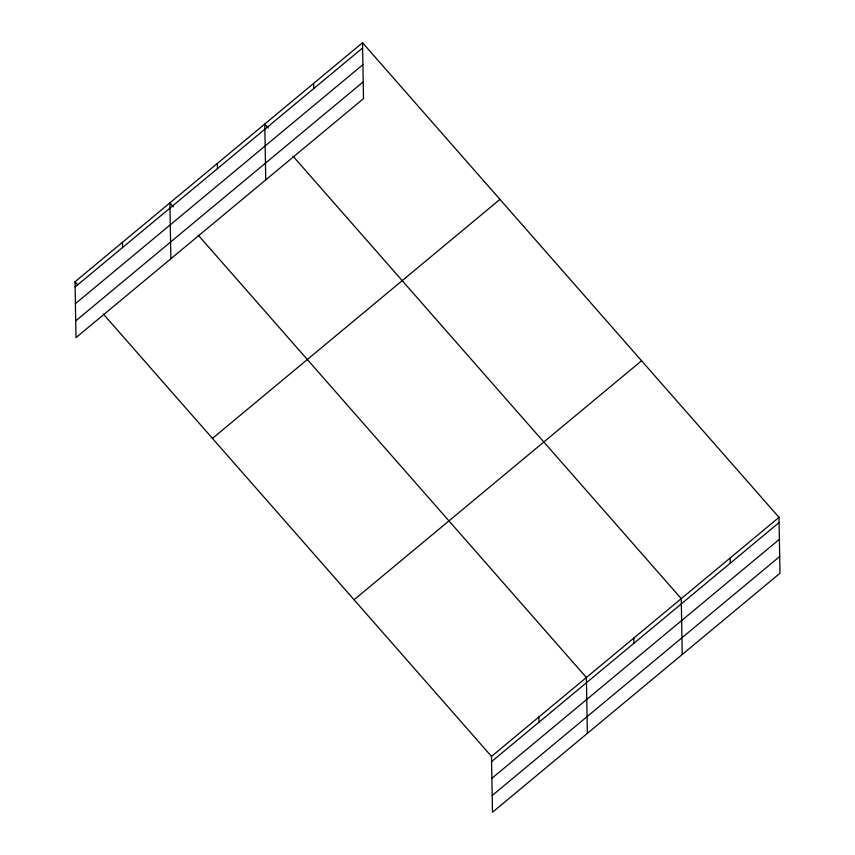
<?xml version="1.0" encoding="UTF-8"?>
<svg xmlns="http://www.w3.org/2000/svg" width="855" height="855" viewBox="0 0 855 855"><rect width="100%" height="100%" fill="white"/><g stroke="black" fill="none" stroke-linecap="round" stroke-linejoin="round"><path stroke-width="1.28" d="M362.52 42.75L363.503 98.614L75.999 337.618L75.016 281.765L362.52 42.75L779.001 517.382L779.984 573.235L492.48 812.25L491.497 756.386L103.209 313.892M75.112 286.97L362.616 47.966M75.4 303.685L362.905 64.67M75.7 320.903L363.204 81.898M212.457 438.391L499.961 199.375M354.066 599.761L641.571 360.757M491.497 756.386L779.001 517.382M491.593 761.602L779.097 522.587M491.882 778.317L779.386 539.302M492.181 795.535L779.685 556.53M268.299 128.026L264.772 124.018L265.745 179.871M292.966 156.144L681.253 598.639L682.226 654.503M173.415 206.899L169.899 202.892L170.872 258.744M198.093 235.018L586.38 677.513L587.353 733.376M75.016 281.765L77.666 284.768M730.127 558.016L730.223 563.221M633.812 638.076L633.908 643.291M538.939 716.95L539.024 722.165M313.646 83.384L313.742 88.589M217.33 163.455L217.427 168.659M122.457 242.328L122.554 247.533"/></g></svg>
